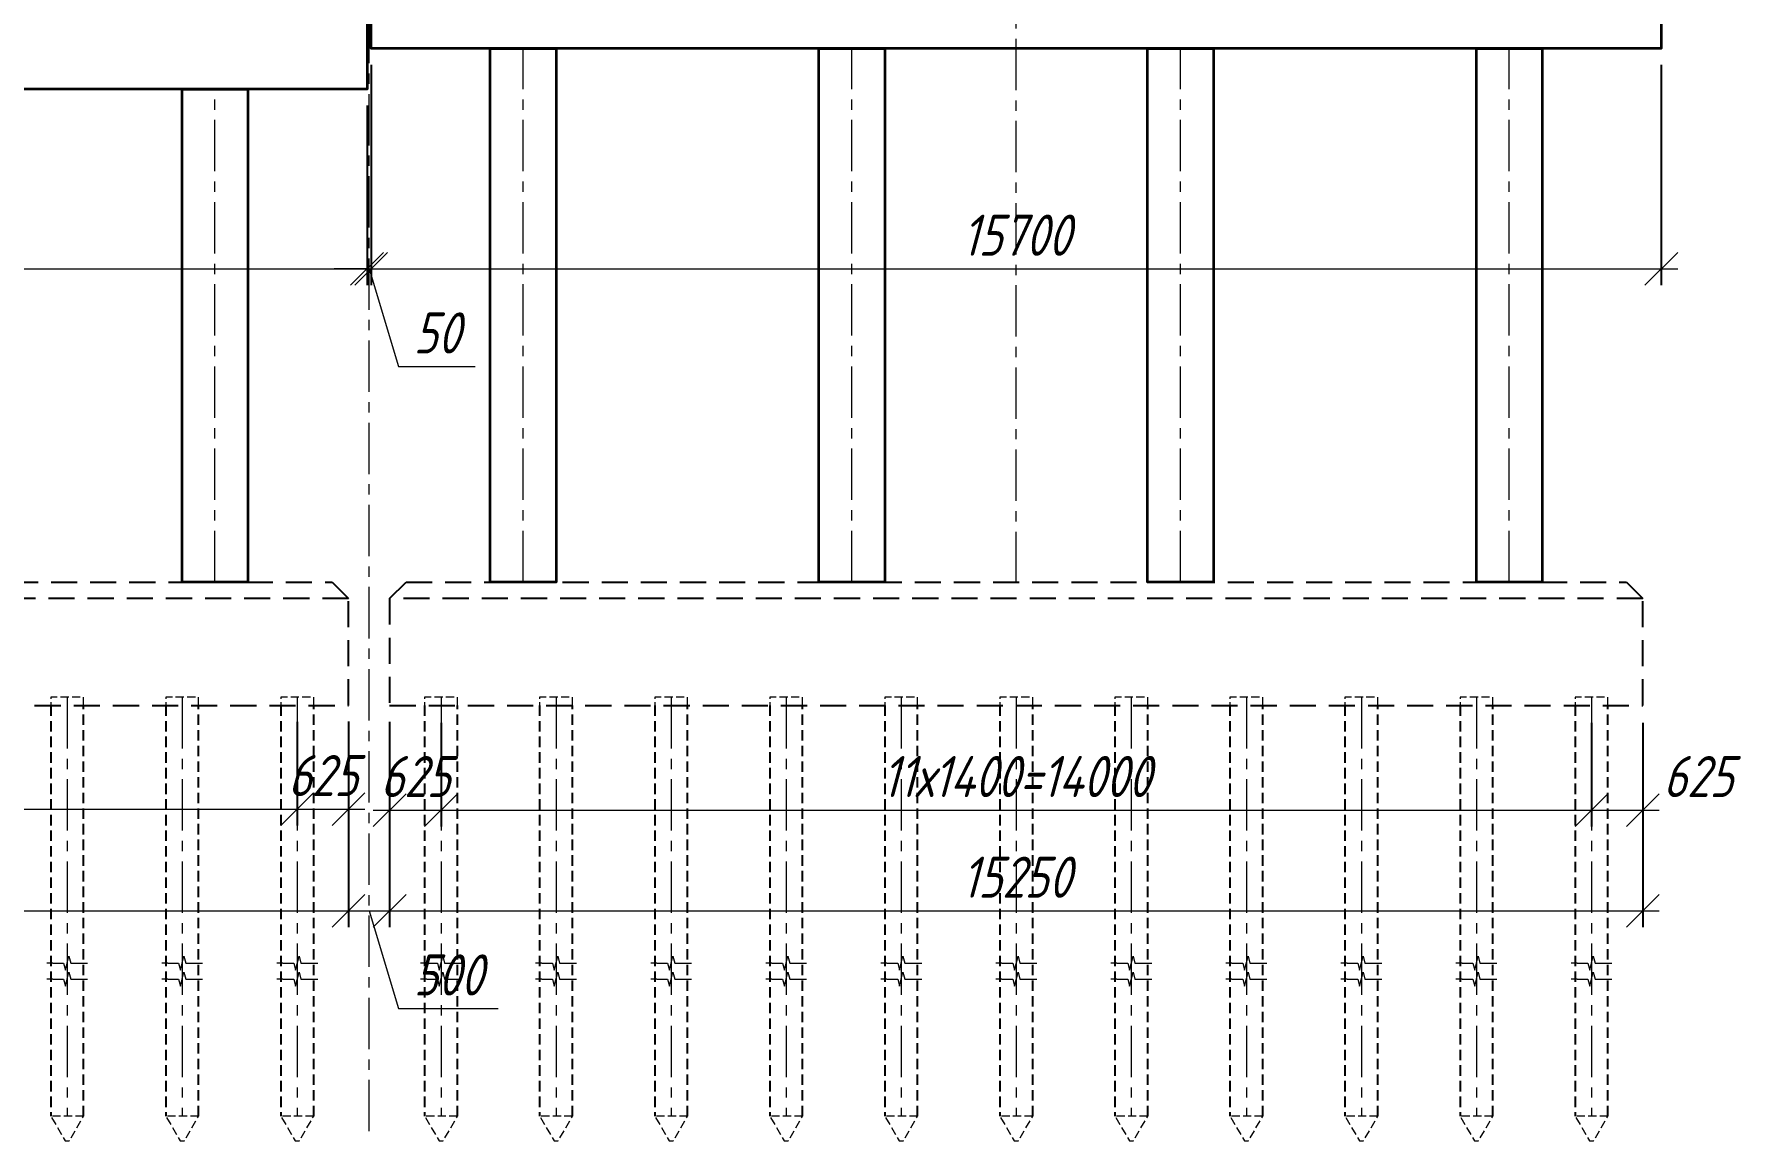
# Model space of a CAD drawing. Header units: millimetres. Extents: x 263685 to 14136308, y -2404013 to 2433772.
# Drawn here: x 7238861 to 7259677, y -66860 to -53391 of the extents above; entities that cross this region are included whole.
import ezdxf

# ---------------------------------------------------------------- set-up
doc = ezdxf.new("R2010")
doc.units = ezdxf.units.MM
for name, pattern in [('DASHED', [7, 5, -2, 0]), ('невидимая', [9.525, 6.35, -3.175]), ('осевая', [2, 1.25, -0.25, 0.25, -0.25])]:
    doc.linetypes.add(name, pattern=pattern)
for name, color, linetype, lineweight in [('04_Невидимые', 3, 'Continuous', 13), ('1-Бетон', 106, 'Continuous', 35), ('ИС_Ось', 3, 'осевая', 18), ('ИС_Размер', 3, 'Continuous', 18), ('ИС_Тонкая', 3, 'Continuous', 18)]:
    doc.layers.add(name, color=color, linetype=linetype, lineweight=lineweight)
doc.layers.add('ИС_Невидимая', color=4, linetype='невидимая')
doc.styles.add('0', font='isocpeur.ttf', dxfattribs={"width": 0.8, "oblique": 15})
doc.dimstyles.new('М200', dxfattribs={"dimscale": 200, "dimtxt": 2.5, "dimasz": 2, "dimexe": 1, "dimexo": 1, "dimgap": 0.8, "dimtad": 1, "dimdec": 0, "dimzin": 0, "dimdsep": 46, "dimtxsty": '0', "dimblk": 'OBLIQUE', "dimcen": 0.09, "dimdle": 1, "dimclrd": 256, "dimclre": 256, "dimclrt": 256, "dimadec": 4, "dimazin": 0, "dimtfac": 1, "dimtdec": 0, "dimtmove": 1, "dimatfit": 2, "dimfxl": 1, "dimtolj": 1, "dimtzin": 0, "dimlwd": -1, "dimarcsym": 0})

# ---------------------------------------------------------------- blocks, each defined once
blk = doc.blocks.new('_OBLIQUE')
at = {"color": 0, "linetype": 'ByBlock', "lineweight": -2}
blk.add_line((0.5, 0.5), (-0.5, -0.5), dxfattribs=at)
blk = doc.blocks.new('*D1113')
at = {"layer": 'Defpoints', "color": 0, "linetype": 'Continuous', "transparency": 16777216}
for p in [(7227211, -54060), (7242911, -54060), (7242911, -56247)]:
    blk.add_point(p, dxfattribs=at)
at = {"layer": 'ИС_Размер', "lineweight": -2, "transparency": 16777216}
for p, q in [((7227211, -54260), (7227211, -56447)), ((7242911, -54260), (7242911, -56447))]:
    blk.add_line(p, q, dxfattribs=at)
at = {"layer": 'ИС_Размер', "transparency": 16777216}
blk.add_line((7227011, -56247), (7243111, -56247), dxfattribs=at)
at = {"layer": 'ИС_Размер', "linetype": 'Continuous', "transparency": 16777216, "xscale": 400, "yscale": 400, "zscale": 400, "rotation": 180}
blk.add_blockref('_OBLIQUE', (7227211, -56247), dxfattribs=at)
at = {"layer": 'ИС_Размер', "linetype": 'Continuous', "transparency": 16777216, "xscale": 400, "yscale": 400, "zscale": 400}
blk.add_blockref('_OBLIQUE', (7242911, -56247), dxfattribs=at)
at = {"layer": 'ИС_Размер', "linetype": 'Continuous', "transparency": 16777216, "insert": (7235061, -55837), "char_height": 500, "attachment_point": 5, "style": '0'}
blk.add_mtext('\\A1;15700', dxfattribs=at)
blk = doc.blocks.new('*D1118')
at = {"layer": 'Defpoints', "color": 0, "linetype": 'Continuous', "transparency": 16777216}
for p in [(7242961, -53563), (7258661, -53563), (7258661, -56247)]:
    blk.add_point(p, dxfattribs=at)
at = {"layer": 'ИС_Размер', "lineweight": -2, "transparency": 16777216}
for p, q in [((7242961, -53763), (7242961, -56447)), ((7258661, -53763), (7258661, -56447))]:
    blk.add_line(p, q, dxfattribs=at)
at = {"layer": 'ИС_Размер', "transparency": 16777216}
blk.add_line((7242761, -56247), (7258861, -56247), dxfattribs=at)
at = {"layer": 'ИС_Размер', "linetype": 'Continuous', "transparency": 16777216, "xscale": 400, "yscale": 400, "zscale": 400, "rotation": 180}
blk.add_blockref('_OBLIQUE', (7242961, -56247), dxfattribs=at)
at = {"layer": 'ИС_Размер', "linetype": 'Continuous', "transparency": 16777216, "xscale": 400, "yscale": 400, "zscale": 400}
blk.add_blockref('_OBLIQUE', (7258661, -56247), dxfattribs=at)
at = {"layer": 'ИС_Размер', "linetype": 'Continuous', "transparency": 16777216, "insert": (7250811, -55837), "char_height": 500, "attachment_point": 5, "style": '0'}
blk.add_mtext('\\A1;15700', dxfattribs=at)
blk = doc.blocks.new('*D1029')
at = {"layer": 'Defpoints', "color": 0, "linetype": 'Continuous', "transparency": 16777216}
for p in [(7242961, -53563), (7242911, -54060), (7242961, -56247)]:
    blk.add_point(p, dxfattribs=at)
at = {"layer": 'ИС_Размер', "lineweight": -2, "transparency": 16777216}
for p, q in [((7242961, -53763), (7242961, -56447)), ((7242911, -54260), (7242911, -56447))]:
    blk.add_line(p, q, dxfattribs=at)
at = {"layer": 'ИС_Размер', "transparency": 16777216}
for p, q in [((7242911, -56247), (7242511, -56247)), ((7242911, -56247), (7242961, -56247)), ((7242911, -56247), (7242961, -56247)), ((7242936, -56247), (7243293, -57437)), ((7242961, -56247), (7243361, -56247)), ((7243293, -57437), (7244227, -57437))]:
    blk.add_line(p, q, dxfattribs=at)
at = {"layer": 'ИС_Размер', "linetype": 'Continuous', "transparency": 16777216, "xscale": 400, "yscale": 400, "zscale": 400}
blk.add_blockref('_OBLIQUE', (7242911, -56247), dxfattribs=at)
at = {"layer": 'ИС_Размер', "linetype": 'Continuous', "transparency": 16777216, "xscale": 400, "yscale": 400, "zscale": 400, "rotation": 180}
blk.add_blockref('_OBLIQUE', (7242961, -56247), dxfattribs=at)
at = {"layer": 'ИС_Размер', "linetype": 'Continuous', "transparency": 16777216, "insert": (7243760, -57027), "char_height": 500, "attachment_point": 5, "style": '0'}
blk.add_mtext('\\A1;50', dxfattribs=at)
blk = doc.blocks.new('*D1223')
at = {"layer": 'Defpoints', "color": 0, "linetype": 'Continuous', "transparency": 16777216}
for p in [(7228061, -61560, 0), (7242061, -61560, 0), (7242061, -62824)]:
    blk.add_point(p, dxfattribs=at)
at = {"layer": 'ИС_Размер', "lineweight": -2, "transparency": 16777216}
for p, q in [((7228061, -61760), (7228061, -63024)), ((7242061, -61760), (7242061, -63024))]:
    blk.add_line(p, q, dxfattribs=at)
at = {"layer": 'ИС_Размер', "transparency": 16777216}
blk.add_line((7227861, -62824), (7242261, -62824), dxfattribs=at)
at = {"layer": 'ИС_Размер', "linetype": 'Continuous', "transparency": 16777216, "xscale": 400, "yscale": 400, "zscale": 400, "rotation": 180}
blk.add_blockref('_OBLIQUE', (7228061, -62824), dxfattribs=at)
at = {"layer": 'ИС_Размер', "linetype": 'Continuous', "transparency": 16777216, "xscale": 400, "yscale": 400, "zscale": 400}
blk.add_blockref('_OBLIQUE', (7242061, -62824), dxfattribs=at)
at = {"layer": 'ИС_Размер', "linetype": 'Continuous', "transparency": 16777216, "insert": (7235061, -62414), "char_height": 500, "width": 3074.99, "attachment_point": 5, "style": '0'}
blk.add_mtext('\\A1;11х1400=14000', dxfattribs=at)
blk = doc.blocks.new('*D1224')
at = {"layer": 'Defpoints', "color": 0, "linetype": 'Continuous', "transparency": 16777216}
for p in [(7242061, -61560, 0), (7242686, -61560, 0), (7242686, -62824)]:
    blk.add_point(p, dxfattribs=at)
at = {"layer": 'ИС_Размер', "lineweight": -2, "transparency": 16777216}
for p, q in [((7242061, -61760), (7242061, -63024)), ((7242686, -61760), (7242686, -63024))]:
    blk.add_line(p, q, dxfattribs=at)
at = {"layer": 'ИС_Размер', "transparency": 16777216}
blk.add_line((7241861, -62824), (7242886, -62824), dxfattribs=at)
at = {"layer": 'ИС_Размер', "linetype": 'Continuous', "transparency": 16777216, "xscale": 400, "yscale": 400, "zscale": 400, "rotation": 180}
blk.add_blockref('_OBLIQUE', (7242061, -62824), dxfattribs=at)
at = {"layer": 'ИС_Размер', "linetype": 'Continuous', "transparency": 16777216, "xscale": 400, "yscale": 400, "zscale": 400}
blk.add_blockref('_OBLIQUE', (7242686, -62824), dxfattribs=at)
at = {"layer": 'ИС_Размер', "linetype": 'Continuous', "transparency": 16777216, "insert": (7242374, -62414), "char_height": 500, "attachment_point": 5, "style": '0'}
blk.add_mtext('\\A1;625', dxfattribs=at)
blk = doc.blocks.new('*D1219')
at = {"layer": 'Defpoints', "color": 0, "linetype": 'Continuous', "transparency": 16777216}
for p in [(7243186, -61572, 0), (7243812, -61572, 0), (7243812, -62836)]:
    blk.add_point(p, dxfattribs=at)
at = {"layer": 'ИС_Размер', "lineweight": -2, "transparency": 16777216}
for p, q in [((7243186, -61772), (7243186, -63036)), ((7243812, -61772), (7243812, -63036))]:
    blk.add_line(p, q, dxfattribs=at)
at = {"layer": 'ИС_Размер', "transparency": 16777216}
blk.add_line((7242986, -62836), (7244012, -62836), dxfattribs=at)
at = {"layer": 'ИС_Размер', "linetype": 'Continuous', "transparency": 16777216, "xscale": 400, "yscale": 400, "zscale": 400, "rotation": 180}
blk.add_blockref('_OBLIQUE', (7243186, -62836), dxfattribs=at)
at = {"layer": 'ИС_Размер', "linetype": 'Continuous', "transparency": 16777216, "xscale": 400, "yscale": 400, "zscale": 400}
blk.add_blockref('_OBLIQUE', (7243812, -62836), dxfattribs=at)
at = {"layer": 'ИС_Размер', "linetype": 'Continuous', "transparency": 16777216, "insert": (7243499, -62426), "char_height": 500, "attachment_point": 5, "style": '0'}
blk.add_mtext('\\A1;625', dxfattribs=at)
blk = doc.blocks.new('*D1220')
at = {"layer": 'Defpoints', "color": 0, "linetype": 'Continuous', "transparency": 16777216}
for p in [(7243812, -61572, 0), (7257812, -61572, 0), (7257812, -62836)]:
    blk.add_point(p, dxfattribs=at)
at = {"layer": 'ИС_Размер', "lineweight": -2, "transparency": 16777216}
for p, q in [((7243812, -61772), (7243812, -63036)), ((7257812, -61772), (7257812, -63036))]:
    blk.add_line(p, q, dxfattribs=at)
at = {"layer": 'ИС_Размер', "transparency": 16777216}
blk.add_line((7243612, -62836), (7258012, -62836), dxfattribs=at)
at = {"layer": 'ИС_Размер', "linetype": 'Continuous', "transparency": 16777216, "xscale": 400, "yscale": 400, "zscale": 400, "rotation": 180}
blk.add_blockref('_OBLIQUE', (7243812, -62836), dxfattribs=at)
at = {"layer": 'ИС_Размер', "linetype": 'Continuous', "transparency": 16777216, "xscale": 400, "yscale": 400, "zscale": 400}
blk.add_blockref('_OBLIQUE', (7257812, -62836), dxfattribs=at)
at = {"layer": 'ИС_Размер', "linetype": 'Continuous', "transparency": 16777216, "insert": (7250812, -62426), "char_height": 500, "width": 3074.99, "attachment_point": 5, "style": '0'}
blk.add_mtext('\\A1;11х1400=14000', dxfattribs=at)
blk = doc.blocks.new('*D1221')
at = {"layer": 'Defpoints', "color": 0, "linetype": 'Continuous', "transparency": 16777216}
for p in [(7257812, -61572, 0), (7258437, -61572, 0), (7258437, -62836)]:
    blk.add_point(p, dxfattribs=at)
at = {"layer": 'ИС_Размер', "lineweight": -2, "transparency": 16777216}
for p, q in [((7257812, -61772), (7257812, -63036)), ((7258437, -61772), (7258437, -63036))]:
    blk.add_line(p, q, dxfattribs=at)
at = {"layer": 'ИС_Размер', "transparency": 16777216}
blk.add_line((7257612, -62836), (7258637, -62836), dxfattribs=at)
at = {"layer": 'ИС_Размер', "linetype": 'Continuous', "transparency": 16777216, "xscale": 400, "yscale": 400, "zscale": 400, "rotation": 180}
blk.add_blockref('_OBLIQUE', (7257812, -62836), dxfattribs=at)
at = {"layer": 'ИС_Размер', "linetype": 'Continuous', "transparency": 16777216, "xscale": 400, "yscale": 400, "zscale": 400}
blk.add_blockref('_OBLIQUE', (7258437, -62836), dxfattribs=at)
at = {"layer": 'ИС_Размер', "linetype": 'Continuous', "transparency": 16777216, "insert": (7259110, -62426), "char_height": 500, "attachment_point": 5, "style": '0'}
blk.add_mtext('\\A1;625', dxfattribs=at)
blk = doc.blocks.new('*D1225')
at = {"layer": 'Defpoints', "color": 0, "linetype": 'Continuous', "transparency": 16777216}
for p in [(7227436, -61560, 0), (7242686, -61557, 0), (7242686, -64061)]:
    blk.add_point(p, dxfattribs=at)
at = {"layer": 'ИС_Размер', "lineweight": -2, "transparency": 16777216}
for p, q in [((7227436, -61760), (7227436, -64261)), ((7242686, -61757), (7242686, -64261))]:
    blk.add_line(p, q, dxfattribs=at)
at = {"layer": 'ИС_Размер', "transparency": 16777216}
blk.add_line((7227236, -64061), (7242886, -64061), dxfattribs=at)
at = {"layer": 'ИС_Размер', "linetype": 'Continuous', "transparency": 16777216, "xscale": 400, "yscale": 400, "zscale": 400, "rotation": 180}
blk.add_blockref('_OBLIQUE', (7227436, -64061), dxfattribs=at)
at = {"layer": 'ИС_Размер', "linetype": 'Continuous', "transparency": 16777216, "xscale": 400, "yscale": 400, "zscale": 400}
blk.add_blockref('_OBLIQUE', (7242686, -64061), dxfattribs=at)
at = {"layer": 'ИС_Размер', "linetype": 'Continuous', "transparency": 16777216, "insert": (7235061, -63651), "char_height": 500, "attachment_point": 5, "style": '0'}
blk.add_mtext('\\A1;15250', dxfattribs=at)
blk = doc.blocks.new('*D1226')
at = {"layer": 'Defpoints', "color": 0, "linetype": 'Continuous', "transparency": 16777216}
for p in [(7243186, -61572), (7258437, -61572), (7258437, -64061)]:
    blk.add_point(p, dxfattribs=at)
at = {"layer": 'ИС_Размер', "lineweight": -2, "transparency": 16777216}
for p, q in [((7243186, -61772), (7243186, -64261)), ((7258437, -61772), (7258437, -64261))]:
    blk.add_line(p, q, dxfattribs=at)
at = {"layer": 'ИС_Размер', "transparency": 16777216}
blk.add_line((7242986, -64061), (7258637, -64061), dxfattribs=at)
at = {"layer": 'ИС_Размер', "linetype": 'Continuous', "transparency": 16777216, "xscale": 400, "yscale": 400, "zscale": 400, "rotation": 180}
blk.add_blockref('_OBLIQUE', (7243186, -64061), dxfattribs=at)
at = {"layer": 'ИС_Размер', "linetype": 'Continuous', "transparency": 16777216, "xscale": 400, "yscale": 400, "zscale": 400}
blk.add_blockref('_OBLIQUE', (7258437, -64061), dxfattribs=at)
at = {"layer": 'ИС_Размер', "linetype": 'Continuous', "transparency": 16777216, "insert": (7250812, -63651), "char_height": 500, "attachment_point": 5, "style": '0'}
blk.add_mtext('\\A1;15250', dxfattribs=at)
blk = doc.blocks.new('*D1227')
at = {"layer": 'Defpoints', "color": 0, "linetype": 'Continuous', "transparency": 16777216}
for p in [(7242686, -61560, 0), (7243186, -61560), (7243186, -64061)]:
    blk.add_point(p, dxfattribs=at)
at = {"layer": 'ИС_Размер', "lineweight": -2, "transparency": 16777216}
for p, q in [((7242686, -61760), (7242686, -64261)), ((7243186, -61760), (7243186, -64261))]:
    blk.add_line(p, q, dxfattribs=at)
at = {"layer": 'ИС_Размер', "transparency": 16777216}
for p, q in [((7242486, -64061), (7243386, -64061)), ((7242936, -64061), (7243293, -65251)), ((7243293, -65251), (7244507, -65251))]:
    blk.add_line(p, q, dxfattribs=at)
at = {"layer": 'ИС_Размер', "linetype": 'Continuous', "transparency": 16777216, "xscale": 400, "yscale": 400, "zscale": 400, "rotation": 180}
blk.add_blockref('_OBLIQUE', (7242686, -64061), dxfattribs=at)
at = {"layer": 'ИС_Размер', "linetype": 'Continuous', "transparency": 16777216, "xscale": 400, "yscale": 400, "zscale": 400}
blk.add_blockref('_OBLIQUE', (7243186, -64061), dxfattribs=at)
at = {"layer": 'ИС_Размер', "linetype": 'Continuous', "transparency": 16777216, "insert": (7243900, -64841), "char_height": 500, "attachment_point": 5, "style": '0'}
blk.add_mtext('\\A1;500', dxfattribs=at)
blk = doc.blocks.new('*U948')
at = {"color": 0, "linetype": 'ByBlock', "lineweight": -2}
for p, q in [((5.36, 0), (0, 0)), ((14.21, 0), (8.86, 0)), ((14.21, 0), (17.21, 0)), ((0, 0), (-3, 0))]:
    blk.add_line(p, q, dxfattribs=at)
blk.add_lwpolyline([(8.86, 0), (7.98, -3.5), (6.23, 3.5), (5.36, 0)], dxfattribs=at)
blk = doc.blocks.new('*U949')
at = {"color": 0, "linetype": 'ByBlock', "lineweight": -2}
for p, q in [((5.36, 0), (0, 0)), ((14.21, 0), (8.86, 0)), ((14.21, 0), (17.21, 0)), ((0, 0), (-3, 0))]:
    blk.add_line(p, q, dxfattribs=at)
blk.add_lwpolyline([(8.86, 0), (7.98, -3.5), (6.23, 3.5), (5.36, 0)], dxfattribs=at)
blk = doc.blocks.new('*U1266')
at = {"layer": '04_Невидимые', "color": 4, "linetype": 'DASHED', "ltscale": 20, "flags": 128}
for points in [[(200, 2600), (200, 2700), (-200, 2700), (-200, 2600)], [(200, -2400), (-200, -2400), (-24, -2700), (26, -2700), (200, -2400)]]:
    blk.add_lwpolyline(points, dxfattribs=at)
at = {"layer": 'ИС_Невидимая', "ltscale": 20}
for points in [[(-200, 2600), (-200, -2400)], [(200, -2400), (200, 2600)]]:
    blk.add_lwpolyline(points, dxfattribs=at)
at = {"layer": 'ИС_Ось', "ltscale": 500, "flags": 128}
blk.add_lwpolyline([(0, 2700), (0, -2400)], dxfattribs=at)
at = {"layer": 'ИС_Тонкая', "xscale": -24.62300410485155, "yscale": 24.62300410485155, "zscale": 24.62300410485155}
for name, p in [('*U948', (175, -539)), ('*U949', (175, -732))]:
    blk.add_blockref(name, p, dxfattribs=at)
blk = doc.blocks.new('*U1267')
at = {"layer": '1-Бетон', "color": 0, "linetype": 'ByBlock', "lineweight": -2, "transparency": 16777216}
for p in [(0, 0), (1400, 0), (2800, 0), (4200, 0), (5600, 0), (7000, 0), (8400, 0), (9800, 0), (11200, 0), (12600, 0), (14000, 0)]:
    blk.add_blockref('*U1266', p, dxfattribs=at)
blk = doc.blocks.new('*U1268')
at = {"layer": '04_Невидимые', "color": 4, "linetype": 'DASHED', "ltscale": 20, "flags": 128}
for points in [[(200, 2600), (200, 2700), (-200, 2700), (-200, 2600)], [(200, -2400), (-200, -2400), (-24, -2700), (26, -2700), (200, -2400)]]:
    blk.add_lwpolyline(points, dxfattribs=at)
at = {"layer": 'ИС_Невидимая', "ltscale": 20}
for points in [[(-200, 2600), (-200, -2400)], [(200, -2400), (200, 2600)]]:
    blk.add_lwpolyline(points, dxfattribs=at)
at = {"layer": 'ИС_Ось', "ltscale": 500, "flags": 128}
blk.add_lwpolyline([(0, 2700), (0, -2400)], dxfattribs=at)
at = {"layer": 'ИС_Тонкая', "xscale": -24.62300410485155, "yscale": 24.62300410485155, "zscale": 24.62300410485155}
for name, p in [('*U948', (175, -539)), ('*U949', (175, -732))]:
    blk.add_blockref(name, p, dxfattribs=at)
blk = doc.blocks.new('*U1269')
at = {"layer": '1-Бетон', "color": 0, "linetype": 'ByBlock', "lineweight": -2, "transparency": 16777216}
for p in [(0, 0), (1400, 0), (2800, 0), (4200, 0), (5600, 0), (7000, 0), (8400, 0), (9800, 0), (11200, 0), (12600, 0), (14000, 0)]:
    blk.add_blockref('*U1268', p, dxfattribs=at)

msp = doc.modelspace()

# ---------------------------------------------------------------- linework, layer by layer
at = {"layer": '1-Бетон'}
for points in [[(7242960.7767, -52563.4403), (7258660.6615, -52563.4403), (7258660.6615, -53563.4403), (7242960.7767, -53563.4403)], [(7227210.6017, -53059.9505), (7242910.7767, -53059.9505), (7242910.7767, -54059.9505), (7227210.6017, -54059.9505)]]:
    msp.add_lwpolyline(points, close=True, dxfattribs=at)
at = {"layer": '1-Бетон', "elevation": 0.0017}
for points in [[(7244410.8096, -53563.4403), (7245210.8096, -53563.4403), (7245210.8096, -60059.6949), (7244410.8096, -60059.6949)], [(7248410.8096, -53563.4403), (7249210.8096, -53563.4403), (7249210.8096, -60059.6949), (7248410.8096, -60059.6949)], [(7252410.8096, -53563.4403), (7253210.8096, -53563.4403), (7253210.8113, -60059.6949), (7252410.8113, -60059.6949)], [(7256410.8096, -53563.4403), (7257210.8096, -53563.4403), (7257210.809, -60059.6949), (7256410.809, -60059.6949)], [(7240660.8096, -54059.9505), (7241460.8096, -54059.9505), (7241460.8111, -60059.6914), (7240660.8111, -60059.6914)]]:
    msp.add_lwpolyline(points, close=True, dxfattribs=at)
at = {"layer": 'ИС_Невидимая', "ltscale": 50, "elevation": 0.0017}
for points in [[(7242686.1193, -60259.6911), (7227435.8556, -60259.6911), (7227635.8556, -60059.6949), (7242486.1193, -60059.6949)], [(7258436.1177, -60259.6911), (7243185.854, -60259.6911), (7243385.854, -60059.6949), (7258236.1177, -60059.6949)], [(7227436.2112, -61559.6911), (7242686.4749, -61559.6911), (7242686.1193, -60259.6911), (7227435.8556, -60259.6911)], [(7243186.2097, -61559.6911), (7258436.4734, -61559.6911), (7258436.1177, -60259.6911), (7243185.854, -60259.6911)]]:
    msp.add_lwpolyline(points, close=True, dxfattribs=at)
at = {"layer": 'ИС_Ось', "ltscale": 500}
for p, q in [((7244810.8096, -60059.6949, 0.0017), (7244810.8096, -53563.4403)), ((7248810.8096, -60059.6949, 0.0017), (7248810.8096, -53563.4403)), ((7252810.8113, -60059.6949, 0.0017), (7252810.8096, -53563.4403)), ((7256810.809, -60059.6949, 0.0017), (7256810.8096, -53563.4403)), ((7241060.8111, -60059.6914, 0.0017), (7241060.8096, -54059.9505))]:
    msp.add_line(p, q, dxfattribs=at)
for points in [[(7242936.7767, -66744.112), (7242936.7767, -46553.342)], [(7250811.188, -60071.6831), (7250811.188, -52563.4403)]]:
    msp.add_lwpolyline(points, dxfattribs=at)

# ---------------------------------------------------------------- block references
at = {"layer": '1-Бетон'}
for name, p in [('*U1267', (7228061.7572, -64159.6883, 0.0017)), ('*U1269', (7243811.7556, -64159.6883, 0.0017))]:
    msp.add_blockref(name, p, dxfattribs=at)

# ---------------------------------------------------------------- dimensions: what is measured, and where the dimension line sits
at = {"layer": 'ИС_Размер', "linetype": 'Continuous'}
for base, p1, p2, picture, middle in [((7242960.7767, -56246.902), (7242910.7767, -54059.9505), (7242960.7767, -53563.4403), '*D1029', (7243452.7767, -57026.902)), ((7258660.6615, -56246.902), (7242960.7767, -53563.4403), (7258660.6615, -53563.4403), '*D1118', (7250810.7191, -55836.902)), ((7242910.7767, -56246.902), (7227210.6017, -54059.9505), (7242910.7767, -54059.9505), '*D1113', (7235060.6892, -55836.902)), ((7242686.4743, -64061.4061), (7227436.2112, -61559.6911, 0.0017), (7242686.4743, -61556.5007, 0.0017), '*D1225', (7235061.3427, -63651.4061)), ((7243186.4093, -64061.4061), (7242686.4749, -61559.6911, 0.0017), (7243186.4093, -61559.5865), '*D1227', (7243453.4421, -64841.4061)), ((7258436.6755, -64061.4061), (7243186.4118, -61571.6794), (7258436.6755, -61571.6794), '*D1226', (7250811.5437, -63651.4061))]:
    dim = msp.add_linear_dim(base=base, p1=p1, p2=p2, dimstyle='М200', dxfattribs=at)
    dim.commit()
    dim.dimension.update_dxf_attribs({"geometry": picture, "text_midpoint": middle})
for base, p1, p2, picture, middle in [((7242061.3431, -62824.0486), (7228061.3431, -61559.6911, 0.0017), (7242061.3431, -61559.6911, 0.0017), '*D1223', (7235061.3431, -62414.0486)), ((7257811.5437, -62836.0369, -0.0017), (7243811.5437, -61571.6794), (7257811.5437, -61571.6794), '*D1220', (7250811.5437, -62426.0369, -0.0017))]:
    dim = msp.add_linear_dim(base=base, p1=p1, p2=p2, text='11х1400=<>', dimstyle='М200', dxfattribs=at)
    dim.commit()
    dim.dimension.update_dxf_attribs({"geometry": picture, "text_midpoint": middle})
for base, p1, p2, picture, middle in [((7242686.4749, -62824.0486), (7242061.3431, -61559.6911, 0.0017), (7242686.4749, -61559.6911, 0.0017), '*D1224', (7242373.909, -62824.0486)), ((7243811.5437, -62836.0369, -0.0017), (7243186.4118, -61571.6794), (7243811.5437, -61571.6794), '*D1219', (7243498.9778, -62836.0369, -0.0017)), ((7258436.6755, -62836.0369, -0.0017), (7257811.5437, -61571.6794), (7258436.6755, -61571.6794), '*D1221', (7259109.5257, -62836.0369, -0.0017))]:
    dim = msp.add_linear_dim(base=base, p1=p1, p2=p2, dimstyle='М200', dxfattribs=at)
    dim.commit()
    dim.dimension.update_dxf_attribs({"geometry": picture, "text_midpoint": middle, "dimtype": 160})

doc.saveas('drawing.dxf')
